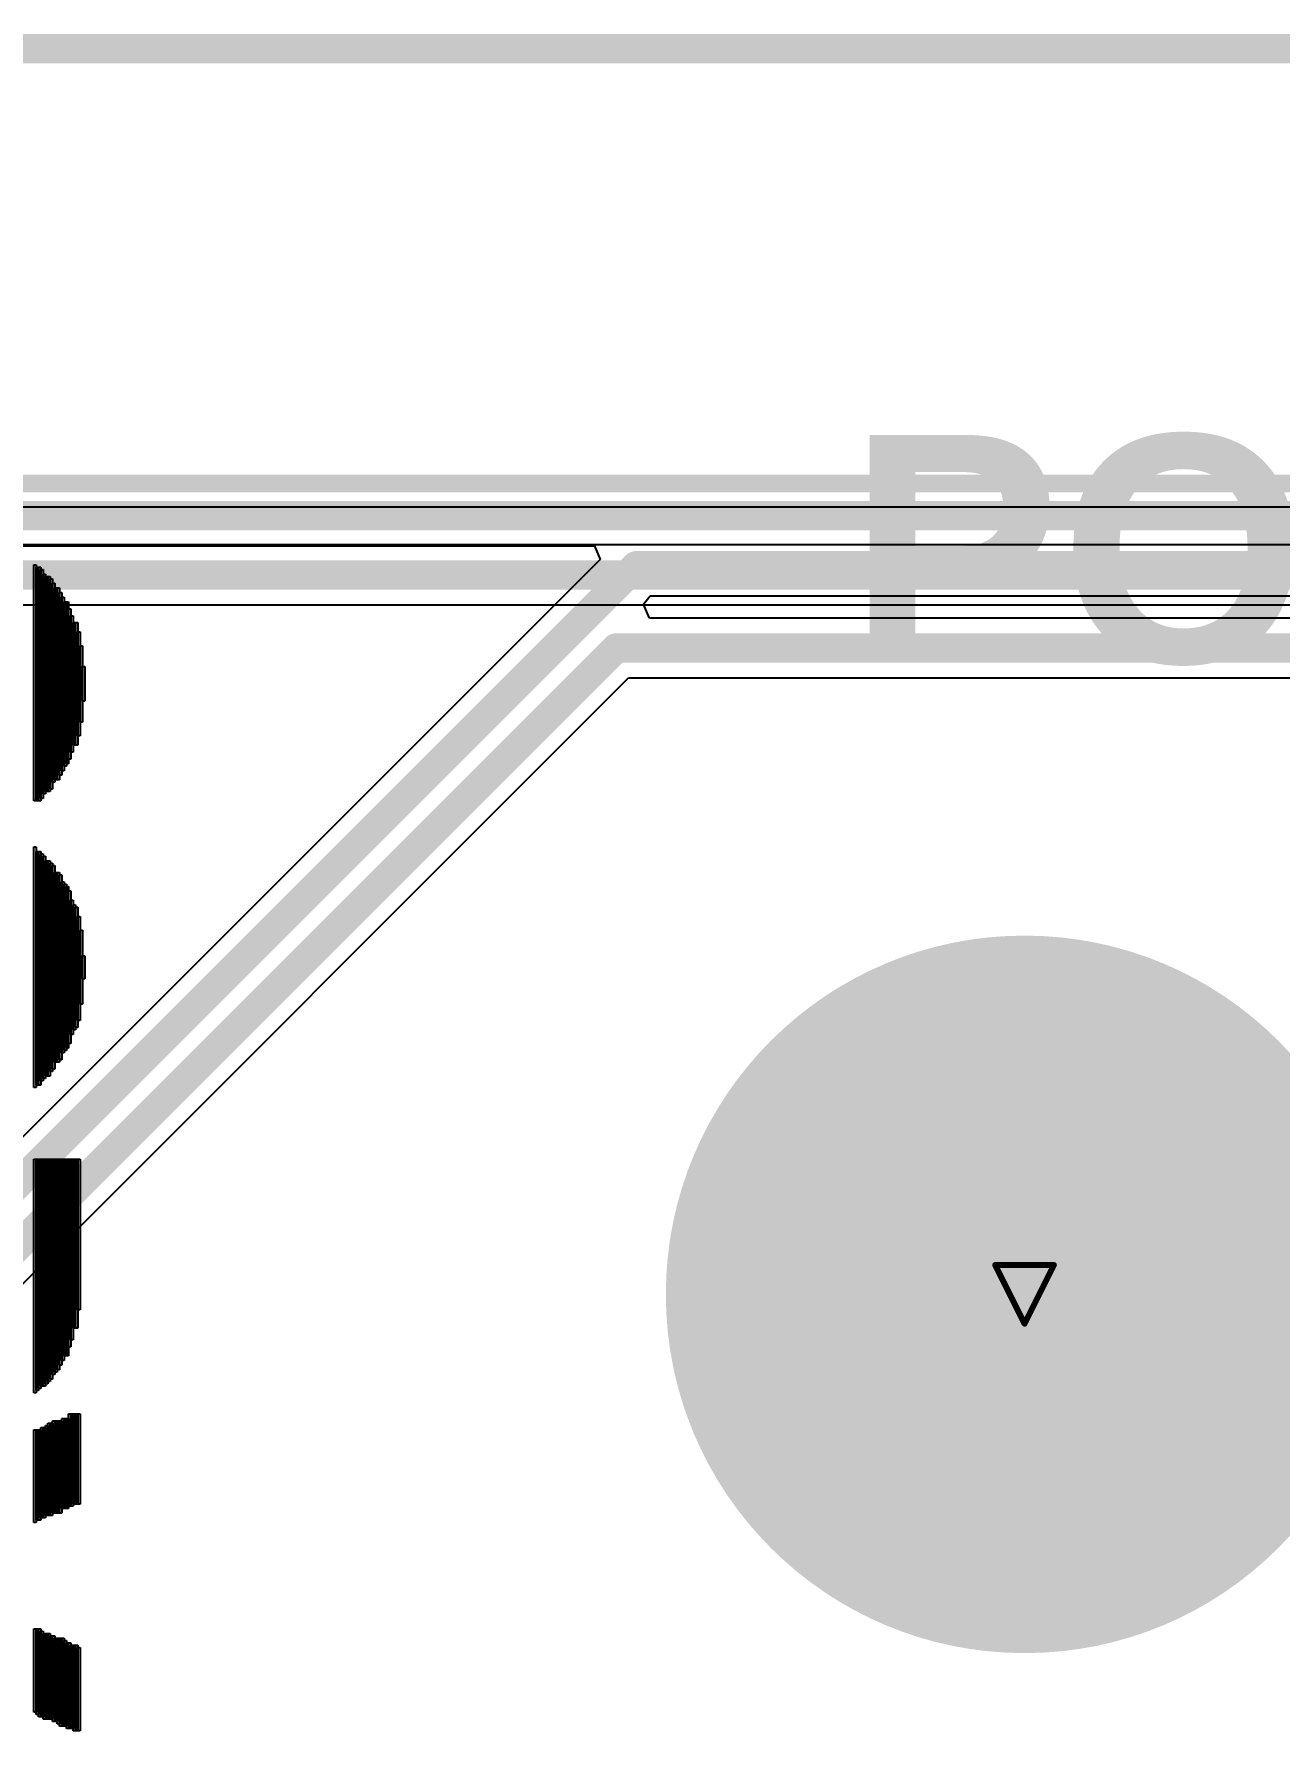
# Model space of a CAD drawing. Header units: inches. Extents: x -1 to 13, y -1.6 to 0.5.
# Drawn here: x -0.337 to 0.087, y -0.149 to 0.429 of the extents above; entities that cross this region are included whole.
import ezdxf

# ---------------------------------------------------------------- set-up
doc = ezdxf.new("R2010")
doc.units = ezdxf.units.IN
doc.header["$MEASUREMENT"] = 0
for name, color, linetype in [('Board_outline', 216, 'Continuous'), ('Bottom Layer', 5, 'Continuous'), ('Bottom Solder', 6, 'Continuous'), ('Dimensions', 6, 'Continuous'), ('Drill Drawing', 1, 'Continuous'), ('Multi-Layer', 9, 'Continuous'), ('Pad Holes', 156, 'Continuous'), ('Top Layer', 1, 'Continuous'), ('Top Overlay', 2, 'Continuous'), ('Top Solder', 216, 'Continuous')]:
    doc.layers.add(name, color=color, linetype=linetype)
doc.styles.add('Arial_Bold', font='', dxfattribs={"height": 0.2})
doc.styles.get('Arial_Bold').set_extended_font_data('Arial', bold=True)

# ---------------------------------------------------------------- blocks, each defined once
blk = doc.blocks.new('SPACER_4')
at = {"layer": 'Bottom Layer'}
h = blk.add_hatch(color=5, dxfattribs=at)
edge = h.paths.add_edge_path()
edge.add_arc((0, 0), 0.11811, 0, 360)
at = {"layer": 'Bottom Solder'}
h = blk.add_hatch(color=6, dxfattribs=at)
edge = h.paths.add_edge_path()
edge.add_arc((0, 0), 0.12211, 0, 360)
at = {"layer": 'Multi-Layer'}
h = blk.add_hatch(color=9, dxfattribs=at)
edge = h.paths.add_edge_path()
edge.add_arc((0, 0), 0.11811, 0, 360)
at = {"layer": 'Pad Holes'}
h = blk.add_hatch(color=7, dxfattribs=at)
edge = h.paths.add_edge_path()
edge.add_arc((0, 0), 0.07283, 0, 360)
at = {"layer": 'Top Layer'}
h = blk.add_hatch(color=1, dxfattribs=at)
edge = h.paths.add_edge_path()
edge.add_arc((0, 0), 0.11811, 0, 360)
at = {"layer": 'Top Solder'}
h = blk.add_hatch(color=216, dxfattribs=at)
edge = h.paths.add_edge_path()
edge.add_arc((0, 0), 0.12211, 0, 360)

msp = doc.modelspace()

# ---------------------------------------------------------------- linework, layer by layer
at = {"layer": 'Board_outline', "const_width": 0.006}
msp.add_lwpolyline([(-0.65035, 0.27604), (2.89296, 0.27604)], dxfattribs=at)
at = {"layer": 'Bottom Layer'}
for p, q in [((-0.6521, 0.26801), (0.29851, 0.26801)), ((0.18113, 0.25507), (-0.40309, 0.25507)), ((-0.39887, 0.23467), (0.17691, 0.23467))]:
    msp.add_line(p, q, dxfattribs=at)
at = {"layer": 'Bottom Layer', "const_width": 0.01}
msp.add_lwpolyline([(-0.40309, 0.24487), (0.18113, 0.24487)], dxfattribs=at)
at = {"layer": 'Dimensions', "const_width": 0.01}
msp.add_lwpolyline([(-0.70699, 0.424), (0.81939, 0.424)], dxfattribs=at)
at = {"layer": 'Drill Drawing', "const_width": 0.002}
for points in [[(-0.01, 0.01), (0.01, 0.01)], [(-0.01, 0.01), (0, -0.01)], [(0, -0.01), (0.01, 0.01)]]:
    msp.add_lwpolyline(points, dxfattribs=at)
at = {"layer": 'Drill Drawing', "const_width": 0.001}
for points in [[(-0.0105, 0.01, 1), (-0.0095, 0.01, 1)], [(-0.0105, 0.01, 1), (-0.0095, 0.01, 1)], [(0.0095, 0.01, 1), (0.0105, 0.01, 1)], [(0.0095, 0.01, 1), (0.0105, 0.01, 1)], [(-0.0005, -0.01, 1), (0.0005, -0.01, 1)], [(-0.0005, -0.01, 1), (0.0005, -0.01, 1)]]:
    msp.add_lwpolyline(points, format="xyb", close=True, dxfattribs=at)
at = {"layer": 'Top Layer'}
for p, q in [((-0.38752, 0.2548), (-0.14636, 0.2548)), ((-0.14636, 0.2548), (-0.14445, 0.25018)), ((-0.14445, 0.25018), (-0.68718, -0.29255)), ((-0.12977, 0.2349), (-0.12743, 0.2378)), ((-0.12743, 0.2378), (0.92005, 0.2378)), ((-0.1277, 0.2302), (-0.12977, 0.2349)), ((0.92011, 0.2302), (-0.1277, 0.2302)), ((-0.59755, -0.25297), (-0.13478, 0.2098)), ((-0.13478, 0.2098), (0.92142, 0.2098))]:
    msp.add_line(p, q, dxfattribs=at)
at = {"layer": 'Top Layer', "const_width": 0.01}
for points in [[(-0.39175, 0.265), (1.90369, 0.265)], [(-0.755, -0.37479), (-0.13221, 0.248)], [(-0.13221, 0.248), (0.965, 0.248)], [(-0.7243, -0.3653), (-0.139, 0.22)], [(-0.139, 0.22), (0.935, 0.22)]]:
    msp.add_lwpolyline(points, dxfattribs=at)
at = {"layer": 'Top Layer', "const_width": 0.005}
for points in [[(-0.13471, 0.248, 1), (-0.12971, 0.248, 1)], [(-0.13471, 0.248, 1), (-0.12971, 0.248, 1)], [(-0.1415, 0.22, 1), (-0.1365, 0.22, 1)], [(-0.1415, 0.22, 1), (-0.1365, 0.22, 1)]]:
    msp.add_lwpolyline(points, format="xyb", close=True, dxfattribs=at)
at = {"layer": 'Top Overlay'}
for p, q in [((-0.3372, 0.16801), (-0.3372, 0.24832)), ((-0.3372, 0.24832), (-0.33642, 0.24832)), ((-0.33642, 0.24832), (-0.33642, 0.16801)), ((-0.33642, 0.16801), (-0.33642, 0.24754)), ((-0.33642, 0.24754), (-0.33563, 0.24754)), ((-0.33563, 0.16801), (-0.33563, 0.24754)), ((-0.33563, 0.24754), (-0.33484, 0.24754)), ((-0.33563, 0.24754), (-0.33563, 0.16801)), ((-0.33484, 0.24754), (-0.33484, 0.16801)), ((-0.33484, 0.1688), (-0.33484, 0.24675)), ((-0.33484, 0.24675), (-0.33405, 0.24675)), ((-0.33405, 0.24675), (-0.33405, 0.1688)), ((-0.33405, 0.17037), (-0.33405, 0.24518)), ((-0.33405, 0.24518), (-0.33326, 0.24518)), ((-0.33326, 0.24518), (-0.33326, 0.17037)), ((-0.33326, 0.17117), (-0.33326, 0.24438)), ((-0.33326, 0.24438), (-0.33248, 0.24438)), ((-0.33248, 0.17116), (-0.33248, 0.24439)), ((-0.33248, 0.24439), (-0.33169, 0.24439)), ((-0.33248, 0.24438), (-0.33248, 0.17117)), ((-0.33169, 0.24439), (-0.33169, 0.17116)), ((-0.33169, 0.17195), (-0.33169, 0.2436)), ((-0.33169, 0.2436), (-0.3309, 0.2436)), ((-0.3309, 0.2436), (-0.3309, 0.17195)), ((-0.3309, 0.17431), (-0.3309, 0.24203)), ((-0.3309, 0.24203), (-0.33012, 0.24203)), ((-0.33012, 0.24203), (-0.33012, 0.17431)), ((-0.33011, 0.1751), (-0.33011, 0.24046)), ((-0.33011, 0.24046), (-0.32932, 0.24046)), ((-0.32933, 0.1751), (-0.32933, 0.24045)), ((-0.32933, 0.24045), (-0.32854, 0.24045)), ((-0.32932, 0.24046), (-0.32932, 0.1751)), ((-0.32854, 0.24045), (-0.32854, 0.1751)), ((-0.32854, 0.17667), (-0.32854, 0.23888)), ((-0.32854, 0.23888), (-0.32775, 0.23888)), ((-0.32775, 0.23888), (-0.32775, 0.17667)), ((-0.32775, 0.17825), (-0.32775, 0.2373)), ((-0.32775, 0.2373), (-0.32696, 0.2373)), ((-0.32696, 0.2373), (-0.32696, 0.17825)), ((-0.32697, 0.17983), (-0.32697, 0.23572)), ((-0.32697, 0.23572), (-0.32617, 0.23572)), ((-0.32617, 0.18061), (-0.32617, 0.23573)), ((-0.32617, 0.23573), (-0.32539, 0.23573)), ((-0.32617, 0.23572), (-0.32617, 0.17983)), ((-0.32539, 0.23573), (-0.32539, 0.18061)), ((-0.32539, 0.18218), (-0.32539, 0.23337)), ((-0.32539, 0.23337), (-0.3246, 0.23337)), ((-0.3246, 0.23337), (-0.3246, 0.18218)), ((-0.3246, 0.18454), (-0.3246, 0.231)), ((-0.3246, 0.231), (-0.32382, 0.231)), ((-0.32382, 0.231), (-0.32382, 0.18454)), ((-0.32382, 0.1869), (-0.32382, 0.22864)), ((-0.32382, 0.22864), (-0.32303, 0.22864)), ((-0.32303, 0.18691), (-0.32303, 0.22864)), ((-0.32303, 0.22864), (-0.32224, 0.22864)), ((-0.32303, 0.22864), (-0.32303, 0.1869)), ((-0.32224, 0.22864), (-0.32224, 0.18691)), ((-0.32224, 0.19006), (-0.32224, 0.22549)), ((-0.32224, 0.22549), (-0.32145, 0.22549)), ((-0.32145, 0.22549), (-0.32145, 0.19006)), ((-0.32145, 0.19479), (-0.32145, 0.22076)), ((-0.32145, 0.22076), (-0.32066, 0.22076)), ((-0.32066, 0.22076), (-0.32066, 0.19479)), ((-0.32067, 0.20187), (-0.32067, 0.21368)), ((-0.32067, 0.21368), (-0.31988, 0.21368)), ((-0.31988, 0.21368), (-0.31988, 0.20187)), ((-0.31988, 0.20187), (-0.32067, 0.20187)), ((-0.32066, 0.19479), (-0.32145, 0.19479)), ((-0.32303, 0.1869), (-0.32382, 0.1869)), ((-0.32224, 0.18691), (-0.32303, 0.18691)), ((-0.32145, 0.19006), (-0.32224, 0.19006)), ((-0.32617, 0.17983), (-0.32697, 0.17983)), ((-0.32539, 0.18061), (-0.32617, 0.18061)), ((-0.3246, 0.18218), (-0.32539, 0.18218)), ((-0.32382, 0.18454), (-0.3246, 0.18454)), ((-0.33012, 0.17431), (-0.3309, 0.17431)), ((-0.32932, 0.1751), (-0.33011, 0.1751)), ((-0.32854, 0.1751), (-0.32933, 0.1751)), ((-0.32775, 0.17667), (-0.32854, 0.17667)), ((-0.32696, 0.17825), (-0.32775, 0.17825)), ((-0.33642, 0.16801), (-0.3372, 0.16801)), ((-0.33563, 0.16801), (-0.33642, 0.16801)), ((-0.33484, 0.16801), (-0.33563, 0.16801)), ((-0.33405, 0.1688), (-0.33484, 0.1688)), ((-0.33326, 0.17037), (-0.33405, 0.17037)), ((-0.33248, 0.17117), (-0.33326, 0.17117)), ((-0.33169, 0.17116), (-0.33248, 0.17116)), ((-0.3309, 0.17195), (-0.33169, 0.17195)), ((-0.3372, 0.07037), (-0.3372, 0.15227)), ((-0.3372, 0.15227), (-0.33642, 0.15227)), ((-0.33642, 0.15227), (-0.33642, 0.07037)), ((-0.33642, 0.07117), (-0.33642, 0.15069)), ((-0.33642, 0.15069), (-0.33563, 0.15069)), ((-0.33563, 0.07116), (-0.33563, 0.15069)), ((-0.33563, 0.15069), (-0.33484, 0.15069)), ((-0.33563, 0.15069), (-0.33563, 0.07117)), ((-0.33484, 0.15069), (-0.33484, 0.07116)), ((-0.33483, 0.07273), (-0.33483, 0.14991)), ((-0.33483, 0.14991), (-0.33405, 0.14991)), ((-0.33405, 0.14991), (-0.33405, 0.07273)), ((-0.33404, 0.07352), (-0.33404, 0.14911)), ((-0.33404, 0.14911), (-0.33326, 0.14911)), ((-0.33326, 0.14911), (-0.33326, 0.07352)), ((-0.33326, 0.07432), (-0.33326, 0.14753)), ((-0.33326, 0.14753), (-0.33248, 0.14753)), ((-0.33248, 0.07431), (-0.33248, 0.14754)), ((-0.33248, 0.14754), (-0.33169, 0.14754)), ((-0.33248, 0.14753), (-0.33248, 0.07432)), ((-0.33169, 0.14754), (-0.33169, 0.07431)), ((-0.33169, 0.07588), (-0.33169, 0.14675)), ((-0.33169, 0.14675), (-0.33091, 0.14675)), ((-0.33091, 0.14675), (-0.33091, 0.07588)), ((-0.33089, 0.07667), (-0.33089, 0.14597)), ((-0.33089, 0.14597), (-0.33011, 0.14597)), ((-0.33011, 0.14597), (-0.33011, 0.07667)), ((-0.33011, 0.07904), (-0.33011, 0.1436)), ((-0.33011, 0.1436), (-0.32933, 0.1436)), ((-0.32933, 0.1436), (-0.32933, 0.07904)), ((-0.32932, 0.07903), (-0.32932, 0.14361)), ((-0.32932, 0.14361), (-0.32854, 0.14361)), ((-0.32854, 0.14361), (-0.32854, 0.07903)), ((-0.32854, 0.07982), (-0.32854, 0.14281)), ((-0.32854, 0.14281), (-0.32776, 0.14281)), ((-0.32776, 0.14281), (-0.32776, 0.07982)), ((-0.32775, 0.08218), (-0.32775, 0.14045)), ((-0.32775, 0.14045), (-0.32697, 0.14045)), ((-0.32697, 0.14045), (-0.32697, 0.08218)), ((-0.32696, 0.08297), (-0.32696, 0.13967)), ((-0.32696, 0.13967), (-0.32618, 0.13967)), ((-0.32618, 0.13967), (-0.32618, 0.08297)), ((-0.32617, 0.08376), (-0.32617, 0.13888)), ((-0.32617, 0.13888), (-0.32539, 0.13888)), ((-0.32539, 0.13888), (-0.32539, 0.08376)), ((-0.32538, 0.08533), (-0.32538, 0.13731)), ((-0.32538, 0.13731), (-0.3246, 0.13731)), ((-0.3246, 0.13731), (-0.3246, 0.08533)), ((-0.3246, 0.08848), (-0.3246, 0.13415)), ((-0.3246, 0.13415), (-0.32382, 0.13415)), ((-0.32382, 0.13415), (-0.32382, 0.08848)), ((-0.32381, 0.09006), (-0.32381, 0.13258)), ((-0.32381, 0.13258), (-0.32303, 0.13258)), ((-0.32303, 0.13258), (-0.32303, 0.09006)), ((-0.32303, 0.09084), (-0.32303, 0.13179)), ((-0.32303, 0.13179), (-0.32225, 0.13179)), ((-0.32225, 0.13179), (-0.32225, 0.09084)), ((-0.32224, 0.09321), (-0.32224, 0.12864)), ((-0.32224, 0.12864), (-0.32145, 0.12864)), ((-0.32145, 0.12864), (-0.32145, 0.09321)), ((-0.32145, 0.09872), (-0.32145, 0.12392)), ((-0.32145, 0.12392), (-0.32067, 0.12392)), ((-0.32067, 0.12392), (-0.32067, 0.09872)), ((-0.32066, 0.10738), (-0.32066, 0.11526)), ((-0.32066, 0.11526), (-0.31988, 0.11526)), ((-0.31988, 0.11526), (-0.31988, 0.10738)), ((-0.31988, 0.10738), (-0.32066, 0.10738)), ((-0.32067, 0.09872), (-0.32145, 0.09872)), ((-0.32145, 0.09321), (-0.32224, 0.09321)), ((-0.32382, 0.08848), (-0.3246, 0.08848)), ((-0.32303, 0.09006), (-0.32381, 0.09006)), ((-0.32225, 0.09084), (-0.32303, 0.09084)), ((-0.32697, 0.08218), (-0.32775, 0.08218)), ((-0.32618, 0.08297), (-0.32696, 0.08297)), ((-0.32539, 0.08376), (-0.32617, 0.08376)), ((-0.3246, 0.08533), (-0.32538, 0.08533)), ((-0.33091, 0.07588), (-0.33169, 0.07588)), ((-0.33011, 0.07667), (-0.33089, 0.07667)), ((-0.32933, 0.07904), (-0.33011, 0.07904)), ((-0.32854, 0.07903), (-0.32932, 0.07903)), ((-0.32776, 0.07982), (-0.32854, 0.07982)), ((-0.33642, 0.07037), (-0.3372, 0.07037)), ((-0.33563, 0.07117), (-0.33642, 0.07117)), ((-0.33484, 0.07116), (-0.33563, 0.07116)), ((-0.33405, 0.07273), (-0.33483, 0.07273)), ((-0.33326, 0.07352), (-0.33404, 0.07352)), ((-0.33248, 0.07432), (-0.33326, 0.07432)), ((-0.33169, 0.07431), (-0.33248, 0.07431)), ((-0.3372, -0.03356), (-0.3372, 0.04596)), ((-0.3372, 0.04596), (-0.33642, 0.04596)), ((-0.33642, -0.03277), (-0.33642, 0.04596)), ((-0.33642, 0.04596), (-0.33563, 0.04596)), ((-0.33642, 0.04596), (-0.33642, -0.03356)), ((-0.33563, -0.03199), (-0.33563, 0.04596)), ((-0.33563, 0.04596), (-0.33484, 0.04596)), ((-0.33563, 0.04596), (-0.33563, -0.03277)), ((-0.33484, -0.0312), (-0.33484, 0.04597)), ((-0.33484, 0.04597), (-0.33405, 0.04597)), ((-0.33484, 0.04596), (-0.33484, -0.03199)), ((-0.33405, -0.0312), (-0.33405, 0.04597)), ((-0.33405, 0.04597), (-0.33326, 0.04597)), ((-0.33405, 0.04597), (-0.33405, -0.0312)), ((-0.33326, 0.04597), (-0.33326, -0.0312)), ((-0.33326, -0.03042), (-0.33326, 0.04596)), ((-0.33326, 0.04596), (-0.33248, 0.04596)), ((-0.33248, -0.02962), (-0.33248, 0.04596)), ((-0.33248, 0.04596), (-0.3317, 0.04596)), ((-0.33248, 0.04596), (-0.33248, -0.03042)), ((-0.3317, 0.04596), (-0.3317, -0.02962)), ((-0.33169, -0.02884), (-0.33169, 0.04597)), ((-0.33169, 0.04597), (-0.3309, 0.04597)), ((-0.3309, 0.04597), (-0.3309, -0.02884)), ((-0.33089, -0.02727), (-0.33089, 0.04596)), ((-0.33089, 0.04596), (-0.33011, 0.04596)), ((-0.33011, -0.02647), (-0.33011, 0.04596)), ((-0.33011, 0.04596), (-0.32932, 0.04596)), ((-0.33011, 0.04596), (-0.33011, -0.02727)), ((-0.32933, -0.02569), (-0.32933, 0.04596)), ((-0.32933, 0.04596), (-0.32854, 0.04596)), ((-0.32932, 0.04596), (-0.32932, -0.02647)), ((-0.32854, -0.02411), (-0.32854, 0.04596)), ((-0.32854, 0.04596), (-0.32775, 0.04596)), ((-0.32854, 0.04596), (-0.32854, -0.02569)), ((-0.32776, -0.02253), (-0.32776, 0.04596)), ((-0.32776, 0.04596), (-0.32697, 0.04596)), ((-0.32775, 0.04596), (-0.32775, -0.02411)), ((-0.32697, 0.04596), (-0.32697, -0.02253)), ((-0.32696, -0.02096), (-0.32696, 0.04596)), ((-0.32696, 0.04596), (-0.32618, 0.04596)), ((-0.32618, 0.04596), (-0.32618, -0.02096)), ((-0.32617, -0.02097), (-0.32617, 0.04596)), ((-0.32617, 0.04596), (-0.32539, 0.04596)), ((-0.32539, -0.01781), (-0.32539, 0.04596)), ((-0.32539, 0.04596), (-0.3246, 0.04596)), ((-0.32539, 0.04596), (-0.32539, -0.02097)), ((-0.3246, -0.01545), (-0.3246, 0.04596)), ((-0.3246, 0.04596), (-0.32382, 0.04596)), ((-0.3246, 0.04596), (-0.3246, -0.01781)), ((-0.32382, -0.01151), (-0.32382, 0.04596)), ((-0.32382, 0.04596), (-0.32303, 0.04596)), ((-0.32382, 0.04596), (-0.32382, -0.01545)), ((-0.32303, -0.01151), (-0.32303, 0.04596)), ((-0.32303, 0.04596), (-0.32223, 0.04596)), ((-0.32303, 0.04596), (-0.32303, -0.01151)), ((-0.32225, -0.00522), (-0.32225, 0.04596)), ((-0.32225, 0.04596), (-0.32145, 0.04596)), ((-0.32223, 0.04596), (-0.32223, -0.01151)), ((-0.32145, 0.04596), (-0.32145, -0.00522)), ((-0.32145, -0.00522), (-0.32225, -0.00522)), ((-0.32303, -0.01151), (-0.32382, -0.01151)), ((-0.32223, -0.01151), (-0.32303, -0.01151)), ((-0.32382, -0.01545), (-0.3246, -0.01545)), ((-0.32697, -0.02253), (-0.32776, -0.02253)), ((-0.32618, -0.02096), (-0.32696, -0.02096)), ((-0.32539, -0.02097), (-0.32617, -0.02097)), ((-0.3246, -0.01781), (-0.32539, -0.01781)), ((-0.3309, -0.02884), (-0.33169, -0.02884)), ((-0.33011, -0.02727), (-0.33089, -0.02727)), ((-0.32932, -0.02647), (-0.33011, -0.02647)), ((-0.32854, -0.02569), (-0.32933, -0.02569)), ((-0.32775, -0.02411), (-0.32854, -0.02411)), ((-0.33642, -0.03356), (-0.3372, -0.03356)), ((-0.33563, -0.03277), (-0.33642, -0.03277)), ((-0.33484, -0.03199), (-0.33563, -0.03199)), ((-0.33405, -0.0312), (-0.33484, -0.0312)), ((-0.33326, -0.0312), (-0.33405, -0.0312)), ((-0.33248, -0.03042), (-0.33326, -0.03042)), ((-0.3317, -0.02962), (-0.33248, -0.02962)), ((-0.3372, -0.07766), (-0.3372, -0.04616)), ((-0.3372, -0.04616), (-0.33642, -0.04616)), ((-0.33642, -0.04616), (-0.33642, -0.07766)), ((-0.33641, -0.07687), (-0.33641, -0.04616)), ((-0.33641, -0.04616), (-0.33562, -0.04616)), ((-0.33563, -0.07687), (-0.33563, -0.04616)), ((-0.33563, -0.04616), (-0.33484, -0.04616)), ((-0.33562, -0.04616), (-0.33562, -0.07687)), ((-0.33484, -0.07608), (-0.33484, -0.04537)), ((-0.33484, -0.04537), (-0.33405, -0.04537)), ((-0.33484, -0.04616), (-0.33484, -0.07687)), ((-0.33405, -0.07608), (-0.33405, -0.04537)), ((-0.33405, -0.04537), (-0.33326, -0.04537)), ((-0.33405, -0.04537), (-0.33405, -0.07608)), ((-0.33326, -0.07529), (-0.33326, -0.04459)), ((-0.33326, -0.04459), (-0.33248, -0.04459)), ((-0.33326, -0.04537), (-0.33326, -0.07608)), ((-0.33248, -0.0753), (-0.33248, -0.0438)), ((-0.33248, -0.0438), (-0.33169, -0.0438)), ((-0.33248, -0.04459), (-0.33248, -0.07529)), ((-0.33169, -0.07529), (-0.33169, -0.0438)), ((-0.33169, -0.0438), (-0.3309, -0.0438)), ((-0.33169, -0.0438), (-0.33169, -0.0753)), ((-0.3309, -0.07451), (-0.3309, -0.04301)), ((-0.3309, -0.04301), (-0.33012, -0.04301)), ((-0.3309, -0.0438), (-0.3309, -0.07529)), ((-0.33012, -0.04301), (-0.33012, -0.07451)), ((-0.33011, -0.07451), (-0.33011, -0.04301)), ((-0.33011, -0.04301), (-0.32933, -0.04301)), ((-0.32933, -0.04301), (-0.32933, -0.07451)), ((-0.32932, -0.07451), (-0.32932, -0.04301)), ((-0.32932, -0.04301), (-0.32854, -0.04301)), ((-0.32854, -0.07451), (-0.32854, -0.04301)), ((-0.32854, -0.04301), (-0.32776, -0.04301)), ((-0.32854, -0.04301), (-0.32854, -0.07451)), ((-0.32776, -0.04301), (-0.32776, -0.07451)), ((-0.32775, -0.07293), (-0.32775, -0.04222)), ((-0.32775, -0.04222), (-0.32696, -0.04222)), ((-0.32697, -0.07293), (-0.32697, -0.04222)), ((-0.32697, -0.04222), (-0.32617, -0.04222)), ((-0.32696, -0.04222), (-0.32696, -0.07293)), ((-0.32618, -0.07293), (-0.32618, -0.04222)), ((-0.32618, -0.04222), (-0.32539, -0.04222)), ((-0.32617, -0.04222), (-0.32617, -0.07293)), ((-0.32539, -0.07214), (-0.32539, -0.04065)), ((-0.32539, -0.04065), (-0.3246, -0.04065)), ((-0.32539, -0.04222), (-0.32539, -0.07293)), ((-0.3246, -0.07215), (-0.3246, -0.04065)), ((-0.3246, -0.04065), (-0.32382, -0.04065)), ((-0.3246, -0.04065), (-0.3246, -0.07214)), ((-0.32382, -0.07136), (-0.32382, -0.04065)), ((-0.32382, -0.04065), (-0.32303, -0.04065)), ((-0.32382, -0.04065), (-0.32382, -0.07215)), ((-0.32303, -0.07136), (-0.32303, -0.04065)), ((-0.32303, -0.04065), (-0.32224, -0.04065)), ((-0.32303, -0.04065), (-0.32303, -0.07136)), ((-0.32224, -0.07136), (-0.32224, -0.04065)), ((-0.32224, -0.04065), (-0.32145, -0.04065)), ((-0.32224, -0.04065), (-0.32224, -0.07136)), ((-0.32145, -0.04065), (-0.32145, -0.07136)), ((-0.33012, -0.07451), (-0.3309, -0.07451)), ((-0.32933, -0.07451), (-0.33011, -0.07451)), ((-0.32854, -0.07451), (-0.32932, -0.07451)), ((-0.32776, -0.07451), (-0.32854, -0.07451)), ((-0.32696, -0.07293), (-0.32775, -0.07293)), ((-0.32617, -0.07293), (-0.32697, -0.07293)), ((-0.32539, -0.07293), (-0.32618, -0.07293)), ((-0.3246, -0.07214), (-0.32539, -0.07214)), ((-0.32382, -0.07215), (-0.3246, -0.07215)), ((-0.32303, -0.07136), (-0.32382, -0.07136)), ((-0.32224, -0.07136), (-0.32303, -0.07136)), ((-0.32145, -0.07136), (-0.32224, -0.07136)), ((-0.33642, -0.07766), (-0.3372, -0.07766)), ((-0.33562, -0.07687), (-0.33641, -0.07687)), ((-0.33484, -0.07687), (-0.33563, -0.07687)), ((-0.33405, -0.07608), (-0.33484, -0.07608)), ((-0.33326, -0.07608), (-0.33405, -0.07608)), ((-0.33248, -0.07529), (-0.33326, -0.07529)), ((-0.33169, -0.0753), (-0.33248, -0.0753)), ((-0.3309, -0.07529), (-0.33169, -0.07529)), ((-0.3372, -0.14222), (-0.3372, -0.11388)), ((-0.3372, -0.11388), (-0.33642, -0.11388)), ((-0.33642, -0.14302), (-0.33642, -0.11388)), ((-0.33642, -0.11388), (-0.33563, -0.11388)), ((-0.33642, -0.11388), (-0.33642, -0.14222)), ((-0.33563, -0.1438), (-0.33563, -0.11388)), ((-0.33563, -0.11388), (-0.33483, -0.11388)), ((-0.33563, -0.11388), (-0.33563, -0.14302)), ((-0.33484, -0.1438), (-0.33484, -0.11467)), ((-0.33484, -0.11467), (-0.33405, -0.11467)), ((-0.33483, -0.11388), (-0.33483, -0.1438)), ((-0.33405, -0.11467), (-0.33405, -0.1438)), ((-0.33404, -0.14458), (-0.33404, -0.11546)), ((-0.33404, -0.11546), (-0.33326, -0.11546)), ((-0.33326, -0.14459), (-0.33326, -0.11545)), ((-0.33326, -0.11545), (-0.33248, -0.11545)), ((-0.33326, -0.11546), (-0.33326, -0.14458)), ((-0.33248, -0.11545), (-0.33248, -0.14459)), ((-0.33248, -0.14458), (-0.33248, -0.11546)), ((-0.33248, -0.11546), (-0.3317, -0.11546)), ((-0.3317, -0.11546), (-0.3317, -0.14458)), ((-0.33169, -0.14459), (-0.33169, -0.11624)), ((-0.33169, -0.11624), (-0.3309, -0.11624)), ((-0.3309, -0.14537), (-0.3309, -0.11624)), ((-0.3309, -0.11624), (-0.33011, -0.11624)), ((-0.3309, -0.11624), (-0.3309, -0.14459)), ((-0.33011, -0.11624), (-0.33011, -0.14537)), ((-0.33011, -0.14537), (-0.33011, -0.11703)), ((-0.33011, -0.11703), (-0.32933, -0.11703)), ((-0.32933, -0.14616), (-0.32933, -0.11703)), ((-0.32933, -0.11703), (-0.32854, -0.11703)), ((-0.32933, -0.11703), (-0.32933, -0.14537)), ((-0.32854, -0.14695), (-0.32854, -0.11702)), ((-0.32854, -0.11702), (-0.32775, -0.11702)), ((-0.32854, -0.11703), (-0.32854, -0.14616)), ((-0.32776, -0.14694), (-0.32776, -0.11703)), ((-0.32776, -0.11703), (-0.32697, -0.11703)), ((-0.32775, -0.11702), (-0.32775, -0.14695)), ((-0.32697, -0.11703), (-0.32697, -0.14694)), ((-0.32697, -0.14696), (-0.32697, -0.11782)), ((-0.32697, -0.11782), (-0.32617, -0.11782)), ((-0.32617, -0.11782), (-0.32617, -0.14696)), ((-0.32617, -0.14774), (-0.32617, -0.11861)), ((-0.32617, -0.11861), (-0.32539, -0.11861)), ((-0.32539, -0.11861), (-0.32539, -0.14774)), ((-0.32538, -0.14774), (-0.32538, -0.11861)), ((-0.32538, -0.11861), (-0.3246, -0.11861)), ((-0.3246, -0.11861), (-0.3246, -0.14774)), ((-0.3246, -0.14774), (-0.3246, -0.11939)), ((-0.3246, -0.11939), (-0.32381, -0.11939)), ((-0.32382, -0.14852), (-0.32382, -0.11939)), ((-0.32382, -0.11939), (-0.32303, -0.11939)), ((-0.32381, -0.11939), (-0.32381, -0.14774)), ((-0.32303, -0.14852), (-0.32303, -0.11939)), ((-0.32303, -0.11939), (-0.32224, -0.11939)), ((-0.32303, -0.11939), (-0.32303, -0.14852)), ((-0.32224, -0.11939), (-0.32224, -0.14852)), ((-0.32223, -0.14852), (-0.32223, -0.12018)), ((-0.32223, -0.12018), (-0.32145, -0.12018)), ((-0.32145, -0.12018), (-0.32145, -0.14852)), ((-0.33642, -0.14222), (-0.3372, -0.14222)), ((-0.33563, -0.14302), (-0.33642, -0.14302)), ((-0.33483, -0.1438), (-0.33563, -0.1438)), ((-0.33405, -0.1438), (-0.33484, -0.1438)), ((-0.33326, -0.14458), (-0.33404, -0.14458)), ((-0.33248, -0.14459), (-0.33326, -0.14459)), ((-0.3317, -0.14458), (-0.33248, -0.14458)), ((-0.3309, -0.14459), (-0.33169, -0.14459)), ((-0.33011, -0.14537), (-0.3309, -0.14537)), ((-0.32933, -0.14537), (-0.33011, -0.14537)), ((-0.32854, -0.14616), (-0.32933, -0.14616)), ((-0.32775, -0.14695), (-0.32854, -0.14695)), ((-0.32697, -0.14694), (-0.32776, -0.14694)), ((-0.32617, -0.14696), (-0.32697, -0.14696)), ((-0.32539, -0.14774), (-0.32617, -0.14774)), ((-0.3246, -0.14774), (-0.32538, -0.14774)), ((-0.32381, -0.14774), (-0.3246, -0.14774)), ((-0.32303, -0.14852), (-0.32382, -0.14852)), ((-0.32224, -0.14852), (-0.32303, -0.14852)), ((-0.32145, -0.14852), (-0.32223, -0.14852))]:
    msp.add_line(p, q, dxfattribs=at)

# ---------------------------------------------------------------- block references
msp.add_blockref('SPACER_4', (0, 0))

# ---------------------------------------------------------------- texts
at = {"layer": 'Top Overlay', "style": 'Arial_Bold'}
msp.add_text('POWER MODULE V.7.0.0', height=0.0774803, rotation=360, dxfattribs=at).set_placement((-0.06, 0.215))

doc.saveas('drawing.dxf')
